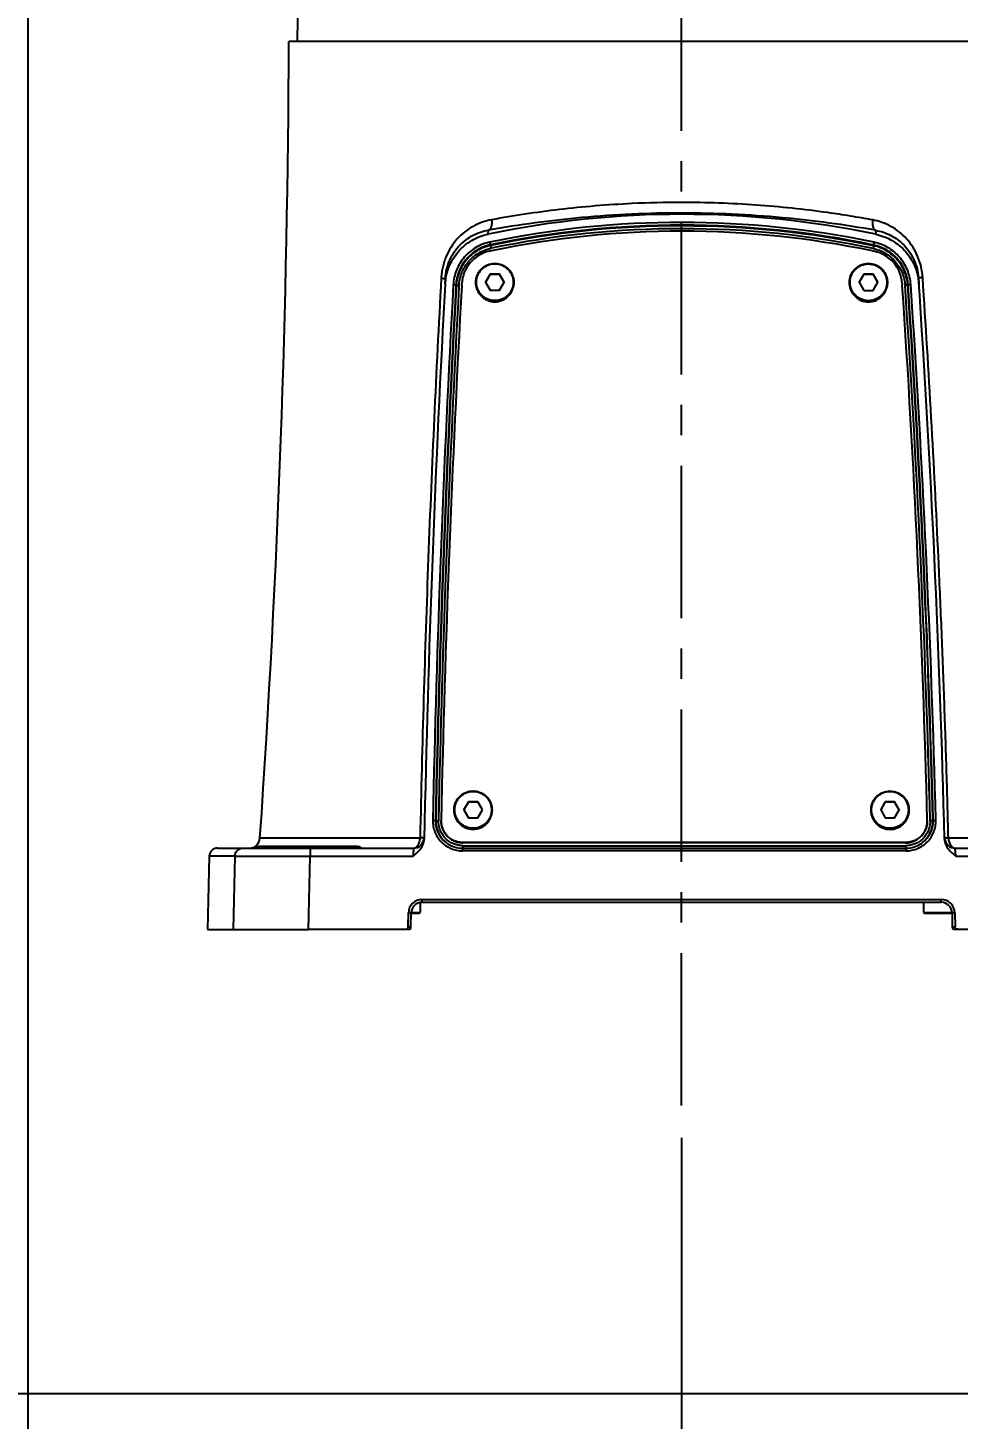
# Model space of a CAD drawing. Header units: millimetres. Extents: x 5828 to 6704, y 123 to 421.
# Drawn here: x 6596.48 to 6607.93, y 310.21 to 327.34 of the extents above; entities that cross this region are included whole.
import ezdxf

# ---------------------------------------------------------------- set-up
doc = ezdxf.new("R2010")
doc.units = ezdxf.units.MM
doc.linetypes.add('CENTER', pattern=[0.6, 0.375, -0.075, 0.075, -0.075])
for name, color, linetype in [('中心线', 7, 'Continuous'), ('外形图', 7, 'Continuous'), ('尺寸标注', 7, 'Continuous'), ('运动范围', 7, 'Continuous')]:
    doc.layers.add(name, color=color, linetype=linetype)
doc.styles.add('微软雅黑', font='msyh.ttc', dxfattribs={"height": 1.5})
doc.dimstyles.new('尺寸标注_1_15比例', dxfattribs={"dimtxt": 1.5, "dimasz": 1.25, "dimexe": 0.5, "dimexo": 0.4, "dimgap": 0.5, "dimtad": 1, "dimdec": 1, "dimlfac": 15, "dimdsep": 46, "dimtxsty": '微软雅黑', "dimcen": 0.09, "dimadec": 0, "dimazin": 0, "dimtp": 0.01, "dimtm": 0.01, "dimtfac": 1, "dimtdec": 1, "dimtofl": 0, "dimtmove": 0, "dimatfit": 3, "dimfxl": 1, "dimtolj": 1, "dimarcsym": 0})

# ---------------------------------------------------------------- blocks, each defined once
blk = doc.blocks.new('*D957')
at = {"layer": 'Defpoints', "color": 0}
for p in [(6604.527, 374.621), (6612.86, 316.241), (6654.467, 316.241)]:
    blk.add_point(p, dxfattribs=at)
at = {"layer": '尺寸标注', "color": 0, "lineweight": -2}
for p, q in [((6604.927, 374.621), (6654.967, 374.621)), ((6654.467, 373.371), (6654.467, 317.491)), ((6613.26, 316.241), (6654.967, 316.241))]:
    blk.add_line(p, q, dxfattribs=at)
at = {"layer": '尺寸标注', "color": 0}
for points in [[(6654.675, 373.371), (6654.259, 373.371), (6654.467, 374.621)], [(6654.259, 317.491), (6654.675, 317.491), (6654.467, 316.241)]]:
    blk.add_solid(points, dxfattribs=at)
at = {"layer": '尺寸标注', "color": 0, "insert": (6653.191, 345.431), "char_height": 1.5, "attachment_point": 5, "rotation": 90, "style": '微软雅黑'}
blk.add_mtext('\\A1;875.7', dxfattribs=at)
blk = doc.blocks.new('*D960')
at = {"layer": 'Defpoints', "color": 0}
for p in [(6596.477, 338.241), (6604.527, 314.074), (6604.527, 305.242)]:
    blk.add_point(p, dxfattribs=at)
at = {"layer": '尺寸标注', "color": 0, "lineweight": -2}
for p, q in [((6596.477, 337.841), (6596.477, 304.742)), ((6604.527, 313.674), (6604.527, 304.742)), ((6597.727, 305.242), (6603.277, 305.242))]:
    blk.add_line(p, q, dxfattribs=at)
at = {"layer": '尺寸标注', "color": 0}
for points in [[(6597.727, 305.45), (6597.727, 305.034), (6596.477, 305.242)], [(6603.277, 305.034), (6603.277, 305.45), (6604.527, 305.242)]]:
    blk.add_solid(points, dxfattribs=at)
at = {"layer": '尺寸标注', "color": 0, "insert": (6600.502, 306.521), "char_height": 1.5, "attachment_point": 5, "style": '微软雅黑'}
blk.add_mtext('\\A1;120.8', dxfattribs=at)
blk = doc.blocks.new('*D961')
at = {"layer": 'Defpoints', "color": 0}
for p in [(6626.715, 338.241), (6604.527, 314.074), (6604.527, 305.242)]:
    blk.add_point(p, dxfattribs=at)
at = {"layer": '尺寸标注', "color": 0, "lineweight": -2}
for p, q in [((6626.715, 337.841), (6626.715, 304.742)), ((6604.527, 313.674), (6604.527, 304.742)), ((6625.465, 305.242), (6605.777, 305.242))]:
    blk.add_line(p, q, dxfattribs=at)
at = {"layer": '尺寸标注', "color": 0}
for points in [[(6605.777, 305.45), (6605.777, 305.034), (6604.527, 305.242)], [(6625.465, 305.034), (6625.465, 305.45), (6626.715, 305.242)]]:
    blk.add_solid(points, dxfattribs=at)
at = {"layer": '尺寸标注', "color": 0, "insert": (6615.621, 306.517), "char_height": 1.5, "attachment_point": 5, "style": '微软雅黑'}
blk.add_mtext('\\A1;332.8', dxfattribs=at)
blk = doc.blocks.new('*D962')
at = {"layer": 'Defpoints', "color": 0}
for p in [(6640.907, 338.241), (6604.527, 314.074), (6640.907, 296.157)]:
    blk.add_point(p, dxfattribs=at)
at = {"layer": '尺寸标注', "color": 0, "lineweight": -2}
for p, q in [((6640.907, 337.841), (6640.907, 295.657)), ((6604.527, 313.674), (6604.527, 295.657)), ((6605.777, 296.157), (6639.657, 296.157))]:
    blk.add_line(p, q, dxfattribs=at)
at = {"layer": '尺寸标注', "color": 0}
for points in [[(6605.777, 296.365), (6605.777, 295.948), (6604.527, 296.157)], [(6639.657, 295.948), (6639.657, 296.365), (6640.907, 296.157)]]:
    blk.add_solid(points, dxfattribs=at)
at = {"layer": '尺寸标注', "color": 0, "insert": (6622.717, 297.42), "char_height": 1.5, "attachment_point": 5, "style": '微软雅黑'}
blk.add_mtext('\\A1;545.7', dxfattribs=at)
blk = doc.blocks.new('*D963')
at = {"layer": 'Defpoints', "color": 0}
for p in [(6568.147, 338.241), (6604.527, 314.074), (6604.527, 296.157)]:
    blk.add_point(p, dxfattribs=at)
at = {"layer": '尺寸标注', "color": 0, "lineweight": -2}
for p, q in [((6568.147, 337.841), (6568.147, 295.657)), ((6604.527, 313.674), (6604.527, 295.657)), ((6569.397, 296.157), (6603.277, 296.157))]:
    blk.add_line(p, q, dxfattribs=at)
at = {"layer": '尺寸标注', "color": 0}
for points in [[(6569.397, 296.365), (6569.397, 295.948), (6568.147, 296.157)], [(6603.277, 295.948), (6603.277, 296.365), (6604.527, 296.157)]]:
    blk.add_solid(points, dxfattribs=at)
at = {"layer": '尺寸标注', "color": 0, "insert": (6586.337, 297.42), "char_height": 1.5, "attachment_point": 5, "style": '微软雅黑'}
blk.add_mtext('\\A1;545.7', dxfattribs=at)
blk = doc.blocks.new('*D966')
at = {"layer": 'Defpoints', "color": 0}
for p in [(6612.86, 316.241), (6654.467, 316.241), (6589.116, 310.528)]:
    blk.add_point(p, dxfattribs=at)
at = {"layer": '尺寸标注', "color": 0, "lineweight": -2}
for p, q in [((6613.26, 316.241), (6654.967, 316.241)), ((6654.467, 311.778), (6654.467, 314.991)), ((6589.516, 310.528), (6654.967, 310.528))]:
    blk.add_line(p, q, dxfattribs=at)
at = {"layer": '尺寸标注', "color": 0}
for points in [[(6654.675, 314.991), (6654.259, 314.991), (6654.467, 316.241)], [(6654.259, 311.778), (6654.675, 311.778), (6654.467, 310.528)]]:
    blk.add_solid(points, dxfattribs=at)
at = {"layer": '尺寸标注', "color": 0, "insert": (6653.191, 313.385), "char_height": 1.5, "attachment_point": 5, "rotation": 90, "style": '微软雅黑'}
blk.add_mtext('\\A1;85.7', dxfattribs=at)

msp = doc.modelspace()

# ---------------------------------------------------------------- linework, layer by layer
at = {"layer": '中心线', "linetype": 'CENTER', "ltscale": 5}
msp.add_line((6604.5266, 314.0742), (6604.5266, 362.7169), dxfattribs=at)
at = {"layer": '外形图'}
for p, q in [((6599.8027, 327.808), (6599.7916, 327.1746)), ((6609.895, 327.1746), (6599.6917, 327.1746)), ((6602.1453, 324.8012), (6602.1487, 324.8504)), ((6606.9146, 324.8486), (6606.9188, 324.7989)), ((6602.1732, 324.6605), (6602.1725, 324.6692)), ((6606.8907, 324.6583), (6606.8914, 324.667)), ((6602.1584, 324.5908), (6602.1731, 324.5941)), ((6606.8771, 324.5942), (6606.8988, 324.5897)), ((6602.1693, 324.308), (6602.112, 324.2087)), ((6602.113, 324.207), (6602.1693, 324.3045)), ((6602.284, 324.308), (6602.1693, 324.308)), ((6602.1693, 324.3045), (6602.1693, 324.308)), ((6602.284, 324.3045), (6602.1693, 324.3045)), ((6602.3413, 324.2087), (6602.284, 324.308)), ((6602.284, 324.3045), (6602.284, 324.308)), ((6602.284, 324.3045), (6602.3403, 324.207)), ((6606.7693, 324.3073), (6606.712, 324.208)), ((6606.713, 324.2062), (6606.7693, 324.3038)), ((6606.884, 324.3073), (6606.7693, 324.3073)), ((6606.7693, 324.3038), (6606.7693, 324.3073)), ((6606.884, 324.3038), (6606.7693, 324.3038)), ((6606.9413, 324.208), (6606.884, 324.3073)), ((6606.884, 324.3038), (6606.884, 324.3073)), ((6606.884, 324.3038), (6606.9403, 324.2062)), ((6601.6186, 324.2546), (6601.6186, 324.2546)), ((6601.7519, 324.1696), (6601.7484, 324.175)), ((6601.819, 324.1677), (6601.8204, 324.1924)), ((6601.9933, 324.2018), (6601.9933, 324.2086)), ((6602.112, 324.2087), (6602.1693, 324.1095)), ((6602.1693, 324.1095), (6602.284, 324.1095)), ((6602.284, 324.1095), (6602.3413, 324.2087)), ((6602.46, 324.2018), (6602.46, 324.2086)), ((6606.5933, 324.201), (6606.5933, 324.2078)), ((6606.712, 324.208), (6606.7693, 324.1087)), ((6606.7693, 324.1087), (6606.884, 324.1087)), ((6606.884, 324.1087), (6606.9413, 324.208)), ((6607.06, 324.201), (6607.06, 324.2078)), ((6607.2425, 324.1948), (6607.2441, 324.1713)), ((6607.3112, 324.174), (6607.3147, 324.1795)), ((6601.9016, 317.8125), (6601.8442, 317.7132)), ((6601.8452, 317.7115), (6601.9016, 317.809)), ((6602.0162, 317.8125), (6601.9016, 317.8125)), ((6601.9016, 317.809), (6601.9016, 317.8125)), ((6602.0162, 317.809), (6601.9016, 317.809)), ((6602.0736, 317.7132), (6602.0162, 317.8125)), ((6602.0162, 317.809), (6602.0162, 317.8125)), ((6602.0162, 317.809), (6602.0726, 317.7115)), ((6607.0349, 317.8117), (6606.9776, 317.7124)), ((6606.9786, 317.7107), (6607.0349, 317.8082)), ((6607.1496, 317.8117), (6607.0349, 317.8117)), ((6607.0349, 317.8082), (6607.0349, 317.8117)), ((6607.1496, 317.8082), (6607.0349, 317.8082)), ((6607.2069, 317.7124), (6607.1496, 317.8117)), ((6607.1496, 317.8082), (6607.1496, 317.8117)), ((6607.1496, 317.8082), (6607.2059, 317.7107)), ((6601.7256, 317.7063), (6601.7256, 317.7131)), ((6601.8442, 317.7132), (6601.9016, 317.614)), ((6601.9016, 317.614), (6602.0162, 317.614)), ((6602.0162, 317.614), (6602.0736, 317.7132)), ((6602.1922, 317.7063), (6602.1922, 317.7131)), ((6606.8589, 317.7054), (6606.8589, 317.7122)), ((6606.9776, 317.7124), (6607.0349, 317.6131)), ((6607.0349, 317.6131), (6607.1496, 317.6131)), ((6607.1496, 317.6131), (6607.2069, 317.7124)), ((6607.3256, 317.7054), (6607.3256, 317.7122)), ((6601.496, 317.5813), (6601.4996, 317.5795)), ((6601.5657, 317.578), (6601.5657, 317.5837)), ((6607.5515, 317.584), (6607.5516, 317.5772)), ((6607.6234, 317.5829), (6607.6198, 317.5811)), ((6600.5721, 317.2513), (6599.2812, 317.2513)), ((6600.537, 317.2613), (6599.3163, 317.2613)), ((6600.1808, 317.3654), (6599.3352, 317.3655)), ((6601.3067, 317.3654), (6600.1808, 317.3654)), ((6607.285, 317.3107), (6601.8322, 317.3116)), ((6601.8323, 317.3081), (6601.8322, 317.3116)), ((6607.2849, 317.3072), (6601.8323, 317.3081)), ((6601.8328, 317.2717), (6607.2866, 317.2717)), ((6601.8328, 317.2717), (6601.8328, 317.241)), ((6607.285, 317.3107), (6607.2849, 317.3072)), ((6607.2866, 317.241), (6607.2866, 317.2717)), ((6608.1903, 317.3654), (6607.8119, 317.3654)), ((6598.7112, 317.1439), (6598.6876, 316.2413)), ((6599.0273, 317.1439), (6598.7112, 317.1439)), ((6598.8112, 317.2413), (6601.2244, 317.2413)), ((6599.0273, 317.1439), (6599.0067, 316.2413)), ((6599.9312, 316.2413), (6599.9518, 317.1439)), ((6599.9518, 317.2413), (6599.9518, 317.1439)), ((6599.9518, 317.1439), (6601.2199, 317.1439)), ((6601.2244, 317.2413), (6601.2199, 317.1439)), ((6601.2223, 317.1968), (6601.2199, 317.1439)), ((6601.2237, 317.226), (6601.2223, 317.1968)), ((6601.8292, 317.241), (6607.2902, 317.241)), ((6601.8292, 317.241), (6601.8292, 317.2086)), ((6607.2902, 317.2086), (6601.8293, 317.2086)), ((6607.2902, 317.2086), (6607.2902, 317.241)), ((6607.8961, 317.2413), (6609.597, 317.2413)), ((6607.8961, 317.2403), (6607.8961, 317.2413)), ((6607.9015, 317.1439), (6607.8961, 317.2413)), ((6607.8966, 317.2326), (6607.8961, 317.2403)), ((6607.8993, 317.1846), (6607.8966, 317.2326)), ((6607.9015, 317.1439), (6607.8993, 317.1846)), ((6607.9015, 317.1439), (6608.97, 317.1439)), ((6601.3071, 316.5724), (6601.3071, 316.448)), ((6601.3299, 316.6088), (6607.7234, 316.6088)), ((6601.3299, 316.5746), (6607.7234, 316.5746)), ((6607.5051, 316.5746), (6607.5051, 316.448)), ((6601.1603, 316.2749), (6601.1633, 316.445)), ((6601.1936, 316.2735), (6601.1966, 316.4436)), ((6601.1966, 316.4413), (6601.3005, 316.4413)), ((6601.197, 316.448), (6601.3071, 316.448)), ((6607.5051, 316.448), (6607.8563, 316.448)), ((6607.5118, 316.4413), (6607.8567, 316.4413)), ((6607.8567, 316.4436), (6607.8596, 316.2735)), ((6607.89, 316.445), (6607.893, 316.2749)), ((6598.6876, 316.2413), (6599.9312, 316.2413)), ((6601.1847, 316.2413), (6601.1269, 316.2413)), ((6607.9263, 316.2413), (6607.8686, 316.2413))]:
    msp.add_line(p, q, dxfattribs=at)
for centre, radius, start, end in [((6447.4559, 327.7957), 152.237, 356.071432, 359.766264), ((6604.5266, 313.3378), 11.6076, 78.21065, 101.7356), ((6604.5266, 313.3374), 11.5738, 78.21024, 101.73601), ((6604.5266, 313.3321), 11.5703, 78.21024, 101.736), ((6604.5266, 313.3309), 11.5374, 78.21065, 101.7356), ((6604.5249, 313.3303), 11.5069, 78.20434, 101.72262), ((6602.2529, 324.168), 0.4332, 102.60291, 176.77113), ((6602.2803, 324.1477), 0.4591, 101.72731, 103.50288), ((6606.8103, 324.1656), 0.4332, 3.86241, 78.2122), ((6796.7817, 313.4096), 195.4641, 176.819412, 178.844304), ((6796.7816, 313.4096), 195.3635, 176.840337, 178.775964), ((6796.782, 313.4087), 195.3305, 176.840337, 178.775969), ((6796.782, 313.4034), 195.327, 176.840337, 178.774915), ((6796.7812, 313.4026), 195.2929, 176.840334, 178.774914), ((6796.6467, 313.3778), 195.1263, 176.830082, 178.764892), ((6447.9199, 313.4352), 159.6855, 1.488783, 3.85505), ((6447.812, 313.4026), 159.8291, 1.49749, 3.863146), ((6447.8118, 313.4034), 159.8626, 1.497481, 3.863147), ((6447.8079, 313.4085), 159.87, 1.496216, 3.863118), ((6447.8132, 313.4096), 159.898, 1.49619, 3.863155), ((6447.8118, 313.4096), 160, 1.411688, 3.88896), ((6601.829, 317.5742), 0.3331, 178.77402, 232.46167), ((6601.8327, 317.5724), 0.3331, 178.77674, 231.79219), ((6607.2868, 317.5724), 0.3331, 308.04615, 1.49613), ((6607.2904, 317.5742), 0.3331, 307.37477, 1.49818), ((6599.2023, 317.3746), 0.1333, 270, 356.07143), ((6599.246, 317.308), 0.0667, 270, 301.78833), ((6599.3163, 317.1946), 0.0667, 90, 121.78833), ((6600.537, 317.1946), 0.0667, 58.21167, 90), ((6600.6072, 317.308), 0.0667, 238.21167, 270), ((6601.2244, 317.3746), 0.1333, 270, 358.83844), ((6601.8296, 317.575), 0.3341, 232.4737, 243.90672), ((6601.8332, 317.5732), 0.3341, 231.80497, 243.21958), ((6601.8292, 317.5745), 0.3334, 243.9221, 270.00034), ((6601.8328, 317.5727), 0.3334, 243.23314, 243.71659), ((6607.2903, 317.5745), 0.3334, 269.99966, 295.97056), ((6607.2866, 317.5727), 0.3334, 296.17818, 296.66217), ((6607.2863, 317.5732), 0.3341, 296.67547, 308.03355), ((6607.2899, 317.575), 0.3341, 295.98578, 307.36292), ((6607.8961, 317.3746), 0.1333, 182.04808, 270), ((6598.8112, 317.1413), 0.1, 90, 178.5), ((6601.3299, 316.4422), 0.1667, 89.99849, 179.01943), ((6601.3299, 316.4413), 0.1333, 90, 179), ((6607.7234, 316.4422), 0.1667, 0.98219, 89.99897), ((6607.7234, 316.4413), 0.1333, 1, 90), ((6601.3005, 316.448), 0.00667, 270, 0), ((6607.5118, 316.448), 0.00667, 180, 270), ((6601.127, 316.2746), 0.0667, 329.99999, 359), ((6607.9263, 316.2746), 0.0667, 181, 210)]:
    msp.add_arc(centre, radius, start, end, dxfattribs=at)
msp.add_ellipse((6604.5266, 313.3381), major_axis=(0, 11.7078), ratio=0.9999991, start_param=-0.2057702, end_param=0.204832, dxfattribs=at)
for points, knots in [([(6604.5266, 325.1918), (6604.3228, 325.1918), (6603.968, 325.1833), (6603.4663, 325.1505), (6603.0259, 325.1064), (6602.6001, 325.0493), (6602.3221, 325.0032), (6602.1862, 324.9783)], [0, 0, 0, 0, 0.2598565, 0.4523163, 0.6408476, 0.8238938, 1, 1, 1, 1]), ([(6606.877, 324.9765), (6606.7867, 324.9931), (6606.6032, 325.0247), (6606.1271, 325.0967), (6605.4345, 325.1702), (6604.8328, 325.1919), (6604.5266, 325.1918)], [0, 0, 0, 0, 0.1165001, 0.2363225, 0.6113655, 1, 1, 1, 1]), ([(6602.1862, 324.9783), (6602.1464, 324.9711), (6602.0677, 324.9501), (6601.9561, 324.8997), (6601.8533, 324.831), (6601.7617, 324.7449), (6601.6838, 324.6422), (6601.6334, 324.5448), (6601.6066, 324.4717), (6601.5938, 324.4284), (6601.5855, 324.3952), (6601.5786, 324.3616), (6601.5709, 324.3163), (6601.5677, 324.2819), (6601.5667, 324.2589)], [0, 0, 0, 0, 0.1186573, 0.2373821, 0.357194, 0.4791598, 0.6042395, 0.7330103, 0.7988124, 0.832016, 0.8653909, 0.8989075, 0.9325302, 1, 1, 1, 1]), ([(6606.9146, 324.8486), (6606.5345, 324.9161), (6605.7427, 325.0236), (6604.5324, 325.08), (6603.3216, 325.0246), (6602.5292, 324.9176), (6602.1487, 324.8504)], [0, 0, 0, 0, 0.2418424, 0.4998519, 0.7579387, 1, 1, 1, 1]), ([(6602.186, 324.9783), (6602.1879, 324.9633), (6602.1893, 324.9348), (6602.1845, 324.9007), (6602.1764, 324.8781), (6602.1688, 324.8651), (6602.1597, 324.8555), (6602.1524, 324.8515), (6602.1487, 324.8504)], [0, 0, 0, 0, 0.3201912, 0.6021867, 0.7225247, 0.8275886, 0.9187028, 1, 1, 1, 1]), ([(6606.8772, 324.9765), (6606.8753, 324.9615), (6606.8739, 324.933), (6606.8787, 324.8989), (6606.8869, 324.8763), (6606.8945, 324.8633), (6606.9036, 324.8537), (6606.911, 324.8497), (6606.9146, 324.8486)], [0, 0, 0, 0, 0.31989, 0.6017029, 0.7220406, 0.8271847, 0.9184657, 1, 1, 1, 1]), ([(6607.495, 324.2672), (6607.4892, 324.3568), (6607.4577, 324.4897), (6607.3754, 324.6453), (6607.2977, 324.7465), (6607.2067, 324.8313), (6607.1047, 324.8988), (6606.9942, 324.9485), (6606.9164, 324.9693), (6606.877, 324.9765)], [0, 0, 0, 0, 0.2661733, 0.3950396, 0.5202227, 0.6423174, 0.7622827, 0.8811736, 1, 1, 1, 1]), ([(6601.6147, 324.1833), (6601.6167, 324.2197), (6601.6267, 324.2923), (6601.6591, 324.3971), (6601.7082, 324.4954), (6601.7727, 324.5843), (6601.8508, 324.6616), (6601.9404, 324.7251), (6602.0393, 324.773), (6602.1096, 324.7937), (6602.1453, 324.8012)], [0, 0, 0, 0, 0.1249834, 0.2499685, 0.3749585, 0.4999545, 0.624957, 0.7499659, 0.8749802, 1, 1, 1, 1]), ([(6601.6186, 324.2546), (6601.6208, 324.2942), (6601.6322, 324.3724), (6601.6695, 324.4826), (6601.7239, 324.581), (6601.7919, 324.6651), (6601.8704, 324.7344), (6601.9572, 324.7888), (6602.0504, 324.8283), (6602.1157, 324.8447), (6602.1487, 324.8504)], [0, 0, 0, 0, 0.1384831, 0.2734974, 0.4032988, 0.5279441, 0.6485398, 0.7665149, 0.8832557, 1, 1, 1, 1]), ([(6606.9146, 324.8486), (6606.9473, 324.843), (6607.012, 324.8268), (6607.1043, 324.7877), (6607.1903, 324.7342), (6607.2683, 324.666), (6607.336, 324.5832), (6607.3906, 324.4864), (6607.4286, 324.3777), (6607.4407, 324.3005), (6607.4434, 324.2612)], [0, 0, 0, 0, 0.1167846, 0.2335642, 0.3515605, 0.4721417, 0.5967254, 0.7264318, 0.8613974, 1, 1, 1, 1]), ([(6606.9188, 324.7989), (6606.9541, 324.7916), (6607.0237, 324.771), (6607.1216, 324.7237), (6607.2106, 324.6612), (6607.2882, 324.5851), (6607.3526, 324.4974), (6607.402, 324.4006), (6607.4351, 324.2971), (6607.4458, 324.2253), (6607.4483, 324.1893)], [0, 0, 0, 0, 0.1250197, 0.2500338, 0.3750428, 0.5000453, 0.6250413, 0.7500316, 0.8750166, 1, 1, 1, 1]), ([(6602.1657, 324.7027), (6602.1354, 324.6964), (6602.0757, 324.6788), (6601.9917, 324.638), (6601.9156, 324.5841), (6601.8493, 324.5185), (6601.7945, 324.4429), (6601.7528, 324.3594), (6601.7253, 324.2703), (6601.7168, 324.2086), (6601.7151, 324.1777)], [0, 0, 0, 0, 0.1250187, 0.2500327, 0.3750422, 0.500045, 0.6250413, 0.7500322, 0.8750172, 1, 1, 1, 1]), ([(6602.1725, 324.6692), (6602.144, 324.6633), (6602.0877, 324.6467), (6602.0087, 324.6084), (6601.9371, 324.5576), (6601.8746, 324.4958), (6601.8231, 324.4246), (6601.7839, 324.3461), (6601.758, 324.2622), (6601.75, 324.2041), (6601.7484, 324.175)], [0, 0, 0, 0, 0.1250197, 0.2500334, 0.3750424, 0.5000448, 0.6250408, 0.7500312, 0.8750161, 1, 1, 1, 1]), ([(6602.1732, 324.6605), (6602.1449, 324.6547), (6602.089, 324.6382), (6602.0105, 324.6001), (6601.9393, 324.5496), (6601.8773, 324.4882), (6601.8261, 324.4175), (6601.7872, 324.3395), (6601.7614, 324.2562), (6601.7535, 324.1985), (6601.7519, 324.1696)], [0, 0, 0, 0, 0.1250197, 0.2500333, 0.3750422, 0.5000447, 0.6250409, 0.7500312, 0.875016, 1, 1, 1, 1]), ([(6601.7852, 324.1669), (6601.7867, 324.194), (6601.7941, 324.248), (6601.8262, 324.3519), (6601.8975, 324.47), (6602.0032, 324.5586), (6602.1011, 324.6061), (6602.1534, 324.6215), (6602.18, 324.6271)], [0, 0, 0, 0, 0.125193, 0.2503876, 0.4999585, 0.749548, 0.8747712, 1, 1, 1, 1]), ([(6602.1725, 324.6692), (6602.1725, 324.6695), (6602.1723, 324.6705), (6602.1719, 324.6726), (6602.1712, 324.6757), (6602.17, 324.6818), (6602.1682, 324.6909), (6602.1666, 324.6986), (6602.1657, 324.7027)], [0, 0, 0, 0, 0.0264521, 0.0885415, 0.1839427, 0.3090713, 0.628761, 1, 1, 1, 1]), ([(6602.1732, 324.6606), (6602.1732, 324.6603), (6602.1735, 324.6594), (6602.1738, 324.6574), (6602.1744, 324.6542), (6602.1753, 324.6501), (6602.1763, 324.6451), (6602.1779, 324.6373), (6602.1791, 324.6312), (6602.18, 324.6271)], [0, 0, 0, 0, 0.0236376, 0.0838125, 0.1782294, 0.3032655, 0.4541182, 0.6249905, 1, 1, 1, 1]), ([(6606.8907, 324.6583), (6606.8907, 324.658), (6606.8905, 324.657), (6606.8901, 324.655), (6606.8894, 324.6518), (6606.8882, 324.6458), (6606.8863, 324.6367), (6606.8848, 324.629), (6606.8839, 324.6249)], [0, 0, 0, 0, 0.0264466, 0.0885297, 0.1839246, 0.3090481, 0.6287375, 1, 1, 1, 1]), ([(6606.8839, 324.6249), (6606.9102, 324.6194), (6606.962, 324.604), (6607.0589, 324.5572), (6607.1639, 324.4699), (6607.2354, 324.3536), (6607.2681, 324.2511), (6607.2761, 324.1977), (6607.2779, 324.1709)], [0, 0, 0, 0, 0.1252243, 0.2504432, 0.5000411, 0.7496208, 0.8748111, 1, 1, 1, 1]), ([(6607.3112, 324.174), (6607.3092, 324.2026), (6607.3007, 324.2595), (6607.2744, 324.3418), (6607.2352, 324.4187), (6607.1841, 324.4884), (6607.1224, 324.5488), (6607.0518, 324.5985), (6606.974, 324.6361), (6606.9188, 324.6525), (6606.8907, 324.6583)], [0, 0, 0, 0, 0.1249843, 0.2499687, 0.3749594, 0.4999555, 0.6249579, 0.7499669, 0.8749798, 1, 1, 1, 1]), ([(6606.8914, 324.667), (6606.8914, 324.6673), (6606.8917, 324.6682), (6606.892, 324.6702), (6606.8926, 324.6733), (6606.8935, 324.6775), (6606.8945, 324.6825), (6606.8961, 324.6902), (6606.8974, 324.6963), (6606.8982, 324.7005)], [0, 0, 0, 0, 0.0236373, 0.0838144, 0.1782353, 0.3032762, 0.4541326, 0.6250057, 1, 1, 1, 1]), ([(6607.3147, 324.1795), (6607.3127, 324.2082), (6607.3042, 324.2656), (6607.269, 324.3757), (6607.1922, 324.5006), (6607.0794, 324.5944), (6606.9753, 324.6447), (6606.9197, 324.6611), (6606.8914, 324.667)], [0, 0, 0, 0, 0.1251898, 0.2503798, 0.4999581, 0.7495555, 0.8747743, 1, 1, 1, 1]), ([(6607.3479, 324.1826), (6607.3459, 324.2131), (6607.3368, 324.2741), (6607.3086, 324.362), (6607.2667, 324.4443), (6607.212, 324.5188), (6607.1461, 324.5834), (6607.0705, 324.6366), (6606.9874, 324.6768), (6606.9282, 324.6942), (6606.8982, 324.7005)], [0, 0, 0, 0, 0.1249827, 0.2499678, 0.3749588, 0.4999552, 0.624958, 0.7499674, 0.8749814, 1, 1, 1, 1]), ([(6601.9933, 324.2086), (6601.9933, 324.2238), (6601.9963, 324.2544), (6602.0097, 324.2984), (6602.0314, 324.339), (6602.0606, 324.3746), (6602.0962, 324.4038), (6602.1501, 324.4326), (6602.2266, 324.4479), (6602.3032, 324.4326), (6602.3571, 324.4038), (6602.3927, 324.3746), (6602.4219, 324.339), (6602.4436, 324.2984), (6602.457, 324.2544), (6602.46, 324.2238), (6602.46, 324.2086)], [0, 0, 0, 0, 0.0625656, 0.1251312, 0.1877005, 0.2502737, 0.3128511, 0.3754323, 0.5, 0.6245677, 0.6871489, 0.7497263, 0.8122995, 0.8748688, 0.9374344, 1, 1, 1, 1]), ([(6602, 324.2087), (6602, 324.2236), (6602.0029, 324.2532), (6602.0159, 324.296), (6602.037, 324.3354), (6602.0653, 324.37), (6602.0999, 324.3984), (6602.1523, 324.4264), (6602.2266, 324.4413), (6602.301, 324.4264), (6602.3534, 324.3984), (6602.388, 324.37), (6602.4163, 324.3354), (6602.4374, 324.296), (6602.4504, 324.2532), (6602.4533, 324.2236), (6602.4533, 324.2087)], [0, 0, 0, 0, 0.0625639, 0.1251295, 0.1876993, 0.2502727, 0.3128503, 0.3754318, 0.5, 0.6245683, 0.6871498, 0.7497273, 0.8123008, 0.8748705, 0.9374361, 1, 1, 1, 1]), ([(6606.5933, 324.2078), (6606.5933, 324.2231), (6606.5963, 324.2536), (6606.6097, 324.2976), (6606.6314, 324.3382), (6606.6606, 324.3738), (6606.6962, 324.403), (6606.7501, 324.4319), (6606.8266, 324.4472), (6606.9032, 324.4319), (6606.9571, 324.403), (6606.9927, 324.3738), (6607.0219, 324.3382), (6607.0436, 324.2976), (6607.057, 324.2536), (6607.06, 324.2231), (6607.06, 324.2078)], [0, 0, 0, 0, 0.0625656, 0.1251312, 0.1877005, 0.2502737, 0.3128511, 0.3754323, 0.5, 0.6245677, 0.6871489, 0.7497263, 0.8122995, 0.8748688, 0.9374344, 1, 1, 1, 1]), ([(6606.6, 324.208), (6606.6, 324.2228), (6606.6029, 324.2525), (6606.6159, 324.2953), (6606.637, 324.3347), (6606.6653, 324.3692), (6606.6999, 324.3976), (6606.7523, 324.4256), (6606.8266, 324.4405), (6606.901, 324.4256), (6606.9534, 324.3976), (6606.988, 324.3692), (6607.0163, 324.3347), (6607.0374, 324.2953), (6607.0504, 324.2525), (6607.0533, 324.2228), (6607.0533, 324.208)], [0, 0, 0, 0, 0.0625639, 0.1251295, 0.1876993, 0.2502727, 0.3128502, 0.3754318, 0.5, 0.6245682, 0.6871498, 0.7497273, 0.8123007, 0.8748705, 0.9374361, 1, 1, 1, 1]), ([(6601.5667, 324.2589), (6601.5352, 323.6845), (6601.4772, 322.5354), (6601.4051, 320.8116), (6601.3476, 319.0883), (6601.3185, 317.9396), (6601.3067, 317.3654)], [0, 0, 0, 0, 0.2501724, 0.5003042, 0.7502838, 1, 1, 1, 1]), ([(6601.5666, 324.2589), (6601.5704, 324.2586), (6601.5777, 324.2581), (6601.588, 324.2574), (6601.5969, 324.2568), (6601.6044, 324.2562), (6601.6097, 324.2557), (6601.6131, 324.2554), (6601.615, 324.2552), (6601.6165, 324.255), (6601.6177, 324.2549), (6601.6182, 324.2547), (6601.6186, 324.2546), (6601.6186, 324.2546)], [0, 0, 0, 0, 0.2213368, 0.4194332, 0.591657, 0.735779, 0.8499048, 0.8952415, 0.9325554, 0.9617303, 0.9826841, 0.9953782, 1, 1, 1, 1]), ([(6601.7484, 324.175), (6601.7484, 324.1751), (6601.7481, 324.1751), (6601.7477, 324.1753), (6601.7468, 324.1754), (6601.7458, 324.1755), (6601.7444, 324.1757), (6601.742, 324.1759), (6601.7383, 324.1762), (6601.7334, 324.1766), (6601.7277, 324.177), (6601.7215, 324.1774), (6601.7173, 324.1776), (6601.7151, 324.1777)], [0, 0, 0, 0, 0.0055687, 0.0202856, 0.0443345, 0.0775216, 0.1195594, 0.1700385, 0.2943425, 0.4456801, 0.6182466, 0.8054158, 1, 1, 1, 1]), ([(6601.7519, 324.1696), (6601.7519, 324.1695), (6601.7522, 324.1695), (6601.7527, 324.1693), (6601.7536, 324.1692), (6601.7552, 324.169), (6601.758, 324.1687), (6601.7621, 324.1684), (6601.7671, 324.168), (6601.7727, 324.1676), (6601.7788, 324.1672), (6601.783, 324.167), (6601.7852, 324.1669)], [0, 0, 0, 0, 0.0069978, 0.0230474, 0.0482104, 0.0822768, 0.1758377, 0.3002698, 0.4509168, 0.622128, 0.8074761, 1, 1, 1, 1]), ([(6602.46, 324.2086), (6602.46, 324.1933), (6602.457, 324.1628), (6602.4436, 324.1187), (6602.4219, 324.0781), (6602.3927, 324.0426), (6602.3571, 324.0134), (6602.3032, 323.9845), (6602.2266, 323.9692), (6602.1501, 323.9845), (6602.0962, 324.0134), (6602.0606, 324.0426), (6602.0314, 324.0781), (6602.0097, 324.1187), (6601.9963, 324.1628), (6601.9933, 324.1933), (6601.9933, 324.2086)], [0, 0, 0, 0, 0.0625656, 0.1251312, 0.1877005, 0.2502737, 0.3128511, 0.3754323, 0.5, 0.6245677, 0.6871489, 0.7497263, 0.8122995, 0.8748688, 0.9374344, 1, 1, 1, 1]), ([(6601.9933, 324.2018), (6601.9933, 324.1865), (6601.9963, 324.156), (6602.0097, 324.1119), (6602.0314, 324.0713), (6602.0606, 324.0358), (6602.0962, 324.0066), (6602.1501, 323.9777), (6602.2266, 323.9624), (6602.3032, 323.9777), (6602.3571, 324.0066), (6602.3927, 324.0358), (6602.4219, 324.0713), (6602.4436, 324.1119), (6602.457, 324.156), (6602.46, 324.1865), (6602.46, 324.2018)], [0, 0, 0, 0, 0.0625656, 0.1251312, 0.1877006, 0.2502737, 0.312851, 0.3754324, 0.5, 0.6245676, 0.6871489, 0.7497263, 0.8122994, 0.8748688, 0.9374344, 1, 1, 1, 1]), ([(6602.4533, 324.2087), (6602.4533, 324.1939), (6602.4504, 324.1642), (6602.4374, 324.1215), (6602.4163, 324.082), (6602.388, 324.0475), (6602.3534, 324.0191), (6602.301, 323.9911), (6602.2266, 323.9762), (6602.1523, 323.9911), (6602.0999, 324.0191), (6602.0653, 324.0475), (6602.037, 324.082), (6602.0159, 324.1215), (6602.0029, 324.1642), (6602, 324.1939), (6602, 324.2087)], [0, 0, 0, 0, 0.0625639, 0.1251295, 0.1876993, 0.2502727, 0.3128502, 0.3754318, 0.5, 0.6245682, 0.6871498, 0.7497273, 0.8123007, 0.8748705, 0.9374361, 1, 1, 1, 1]), ([(6607.06, 324.2078), (6607.06, 324.1926), (6607.057, 324.162), (6607.0436, 324.118), (6607.0219, 324.0774), (6606.9927, 324.0418), (6606.9571, 324.0126), (6606.9032, 323.9838), (6606.8266, 323.9684), (6606.7501, 323.9838), (6606.6962, 324.0126), (6606.6606, 324.0418), (6606.6314, 324.0774), (6606.6097, 324.118), (6606.5963, 324.162), (6606.5933, 324.1926), (6606.5933, 324.2078)], [0, 0, 0, 0, 0.0625656, 0.1251312, 0.1877005, 0.2502737, 0.3128511, 0.3754323, 0.5, 0.6245677, 0.6871489, 0.7497263, 0.8122995, 0.8748688, 0.9374344, 1, 1, 1, 1]), ([(6606.5933, 324.201), (6606.5933, 324.1858), (6606.5963, 324.1552), (6606.6097, 324.1112), (6606.6314, 324.0706), (6606.6606, 324.035), (6606.6962, 324.0058), (6606.7501, 323.977), (6606.8266, 323.9616), (6606.9032, 323.977), (6606.9571, 324.0058), (6606.9927, 324.035), (6607.0219, 324.0706), (6607.0436, 324.1112), (6607.057, 324.1552), (6607.06, 324.1858), (6607.06, 324.201)], [0, 0, 0, 0, 0.0625656, 0.1251312, 0.1877006, 0.2502737, 0.312851, 0.3754324, 0.5, 0.6245676, 0.6871489, 0.7497263, 0.8122994, 0.8748688, 0.9374344, 1, 1, 1, 1]), ([(6607.0533, 324.208), (6607.0533, 324.1932), (6607.0504, 324.1635), (6607.0374, 324.1207), (6607.0163, 324.0813), (6606.988, 324.0467), (6606.9534, 324.0184), (6606.901, 323.9903), (6606.8266, 323.9754), (6606.7523, 323.9903), (6606.6999, 324.0184), (6606.6653, 324.0467), (6606.637, 324.0813), (6606.6159, 324.1207), (6606.6029, 324.1635), (6606.6, 324.1932), (6606.6, 324.208)], [0, 0, 0, 0, 0.0625639, 0.1251295, 0.1876993, 0.2502727, 0.3128502, 0.3754318, 0.5, 0.6245682, 0.6871498, 0.7497273, 0.8123007, 0.8748705, 0.9374361, 1, 1, 1, 1]), ([(6607.3112, 324.174), (6607.3112, 324.1739), (6607.3109, 324.1738), (6607.3105, 324.1737), (6607.3096, 324.1736), (6607.3086, 324.1735), (6607.3072, 324.1733), (6607.3048, 324.173), (6607.3011, 324.1727), (6607.2962, 324.1722), (6607.2905, 324.1718), (6607.2843, 324.1713), (6607.2801, 324.171), (6607.2779, 324.1709)], [0, 0, 0, 0, 0.0055939, 0.0203364, 0.0444078, 0.0776139, 0.1196667, 0.1701568, 0.2944701, 0.4457999, 0.6183419, 0.8054706, 1, 1, 1, 1]), ([(6607.3147, 324.1795), (6607.3147, 324.1795), (6607.315, 324.1796), (6607.3155, 324.1797), (6607.3163, 324.1798), (6607.318, 324.1801), (6607.3208, 324.1804), (6607.3249, 324.1808), (6607.3299, 324.1812), (6607.3355, 324.1817), (6607.3416, 324.1821), (6607.3458, 324.1824), (6607.3479, 324.1826)], [0, 0, 0, 0, 0.0070239, 0.0230986, 0.0482835, 0.0823682, 0.1759543, 0.3003953, 0.4510344, 0.6222214, 0.8075298, 1, 1, 1, 1]), ([(6607.4953, 324.2672), (6607.4914, 324.2669), (6607.4842, 324.2663), (6607.4739, 324.2653), (6607.465, 324.2644), (6607.4575, 324.2636), (6607.4523, 324.263), (6607.4489, 324.2625), (6607.447, 324.2622), (6607.4455, 324.262), (6607.4444, 324.2617), (6607.4438, 324.2615), (6607.4434, 324.2613), (6607.4434, 324.2613)], [0, 0, 0, 0, 0.2209749, 0.4187544, 0.5907187, 0.7346518, 0.8486751, 0.8940014, 0.9313388, 0.9605822, 0.9816716, 0.9946334, 1, 1, 1, 1]), ([(6607.8119, 317.3654), (6607.8049, 317.6529), (6607.789, 318.2278), (6607.7605, 319.0904), (6607.7275, 319.9533), (6607.6775, 321.1041), (6607.604, 322.5424), (6607.5334, 323.6924), (6607.495, 324.2672)], [0, 0, 0, 0, 0.1248289, 0.249742, 0.37472, 0.4997463, 0.7498744, 1, 1, 1, 1]), ([(6601.7256, 317.7131), (6601.7256, 317.7283), (6601.7286, 317.7589), (6601.7419, 317.8029), (6601.7636, 317.8435), (6601.7928, 317.8791), (6601.8284, 317.9083), (6601.8824, 317.9371), (6601.9589, 317.9524), (6602.0354, 317.9371), (6602.0894, 317.9083), (6602.125, 317.8791), (6602.1542, 317.8435), (6602.1759, 317.8029), (6602.1892, 317.7589), (6602.1922, 317.7283), (6602.1922, 317.7131)], [0, 0, 0, 0, 0.0625656, 0.1251312, 0.1877005, 0.2502737, 0.3128511, 0.3754323, 0.5, 0.6245677, 0.6871489, 0.7497263, 0.8122995, 0.8748688, 0.9374344, 1, 1, 1, 1]), ([(6601.7322, 317.7132), (6601.7322, 317.728), (6601.7352, 317.7577), (6601.7481, 317.8005), (6601.7692, 317.8399), (6601.7976, 317.8745), (6601.8322, 317.9029), (6601.8846, 317.9309), (6601.9589, 317.9458), (6602.0332, 317.9309), (6602.0856, 317.9029), (6602.1202, 317.8745), (6602.1486, 317.8399), (6602.1697, 317.8005), (6602.1826, 317.7577), (6602.1856, 317.728), (6602.1856, 317.7132)], [0, 0, 0, 0, 0.0625639, 0.1251295, 0.1876993, 0.2502727, 0.3128503, 0.3754318, 0.5, 0.6245683, 0.6871498, 0.7497273, 0.8123008, 0.8748705, 0.9374361, 1, 1, 1, 1]), ([(6606.8589, 317.7122), (6606.8589, 317.7275), (6606.8619, 317.758), (6606.8753, 317.8021), (6606.897, 317.8426), (6606.9262, 317.8782), (6606.9618, 317.9074), (6607.0157, 317.9363), (6607.0922, 317.9516), (6607.1688, 317.9363), (6607.2227, 317.9074), (6607.2583, 317.8782), (6607.2875, 317.8426), (6607.3092, 317.8021), (6607.3226, 317.758), (6607.3256, 317.7275), (6607.3256, 317.7122)], [0, 0, 0, 0, 0.0625656, 0.1251312, 0.1877005, 0.2502737, 0.3128511, 0.3754323, 0.5, 0.6245677, 0.6871489, 0.7497263, 0.8122995, 0.8748688, 0.9374344, 1, 1, 1, 1]), ([(6606.8656, 317.7124), (6606.8656, 317.7272), (6606.8685, 317.7569), (6606.8815, 317.7997), (6606.9026, 317.8391), (6606.9309, 317.8737), (6606.9655, 317.902), (6607.0179, 317.93), (6607.0922, 317.9449), (6607.1666, 317.93), (6607.219, 317.902), (6607.2536, 317.8737), (6607.2819, 317.8391), (6607.303, 317.7997), (6607.316, 317.7569), (6607.3189, 317.7272), (6607.3189, 317.7124)], [0, 0, 0, 0, 0.0625639, 0.1251295, 0.1876993, 0.2502727, 0.3128503, 0.3754318, 0.5, 0.6245683, 0.6871498, 0.7497273, 0.8123008, 0.8748705, 0.9374361, 1, 1, 1, 1]), ([(6602.1922, 317.7131), (6602.1922, 317.6978), (6602.1892, 317.6673), (6602.1759, 317.6232), (6602.1542, 317.5826), (6602.125, 317.5471), (6602.0894, 317.5179), (6602.0354, 317.489), (6601.9589, 317.4737), (6601.8824, 317.489), (6601.8284, 317.5179), (6601.7928, 317.5471), (6601.7636, 317.5826), (6601.7419, 317.6232), (6601.7286, 317.6673), (6601.7256, 317.6978), (6601.7256, 317.7131)], [0, 0, 0, 0, 0.0625656, 0.1251312, 0.1877005, 0.2502737, 0.3128511, 0.3754323, 0.5, 0.6245677, 0.6871489, 0.7497263, 0.8122995, 0.8748688, 0.9374344, 1, 1, 1, 1]), ([(6601.7256, 317.7063), (6601.7256, 317.691), (6601.7286, 317.6605), (6601.7419, 317.6164), (6601.7636, 317.5758), (6601.7928, 317.5403), (6601.8284, 317.5111), (6601.8824, 317.4822), (6601.9589, 317.4669), (6602.0354, 317.4822), (6602.0894, 317.5111), (6602.125, 317.5403), (6602.1542, 317.5758), (6602.1759, 317.6164), (6602.1892, 317.6605), (6602.1922, 317.691), (6602.1922, 317.7063)], [0, 0, 0, 0, 0.0625656, 0.1251312, 0.1877006, 0.2502737, 0.312851, 0.3754324, 0.5, 0.6245676, 0.6871489, 0.7497263, 0.8122994, 0.8748688, 0.9374344, 1, 1, 1, 1]), ([(6602.1856, 317.7132), (6602.1856, 317.6984), (6602.1826, 317.6687), (6602.1697, 317.626), (6602.1486, 317.5865), (6602.1202, 317.552), (6602.0856, 317.5236), (6602.0332, 317.4956), (6601.9589, 317.4807), (6601.8846, 317.4956), (6601.8322, 317.5236), (6601.7976, 317.552), (6601.7692, 317.5865), (6601.7481, 317.626), (6601.7352, 317.6687), (6601.7322, 317.6984), (6601.7322, 317.7132)], [0, 0, 0, 0, 0.0625639, 0.1251295, 0.1876993, 0.2502727, 0.3128502, 0.3754318, 0.5, 0.6245682, 0.6871498, 0.7497273, 0.8123007, 0.8748705, 0.9374361, 1, 1, 1, 1]), ([(6607.3256, 317.7122), (6607.3256, 317.697), (6607.3226, 317.6664), (6607.3092, 317.6224), (6607.2875, 317.5818), (6607.2583, 317.5462), (6607.2227, 317.517), (6607.1688, 317.4882), (6607.0922, 317.4728), (6607.0157, 317.4882), (6606.9618, 317.517), (6606.9262, 317.5462), (6606.897, 317.5818), (6606.8753, 317.6224), (6606.8619, 317.6664), (6606.8589, 317.697), (6606.8589, 317.7122)], [0, 0, 0, 0, 0.0625656, 0.1251312, 0.1877005, 0.2502737, 0.3128511, 0.3754323, 0.5, 0.6245677, 0.6871489, 0.7497263, 0.8122995, 0.8748688, 0.9374344, 1, 1, 1, 1]), ([(6606.8589, 317.7054), (6606.8589, 317.6902), (6606.8619, 317.6596), (6606.8753, 317.6156), (6606.897, 317.575), (6606.9262, 317.5394), (6606.9618, 317.5102), (6607.0157, 317.4814), (6607.0922, 317.466), (6607.1688, 317.4814), (6607.2227, 317.5102), (6607.2583, 317.5394), (6607.2875, 317.575), (6607.3092, 317.6156), (6607.3226, 317.6596), (6607.3256, 317.6902), (6607.3256, 317.7054)], [0, 0, 0, 0, 0.0625656, 0.1251312, 0.1877006, 0.2502737, 0.312851, 0.3754324, 0.5, 0.6245676, 0.6871489, 0.7497263, 0.8122994, 0.8748688, 0.9374344, 1, 1, 1, 1]), ([(6607.3189, 317.7124), (6607.3189, 317.6976), (6607.316, 317.6679), (6607.303, 317.6251), (6607.2819, 317.5857), (6607.2536, 317.5511), (6607.219, 317.5228), (6607.1666, 317.4948), (6607.0922, 317.4799), (6607.0179, 317.4948), (6606.9655, 317.5228), (6606.9309, 317.5511), (6606.9026, 317.5857), (6606.8815, 317.6251), (6606.8685, 317.6679), (6606.8656, 317.6976), (6606.8656, 317.7124)], [0, 0, 0, 0, 0.0625639, 0.1251295, 0.1876993, 0.2502727, 0.3128502, 0.3754318, 0.5, 0.6245682, 0.6871498, 0.7497273, 0.8123007, 0.8748705, 0.9374361, 1, 1, 1, 1]), ([(6601.4627, 317.5829), (6601.4622, 317.5586), (6601.466, 317.5098), (6601.486, 317.4394), (6601.5197, 317.3742), (6601.5655, 317.317), (6601.6218, 317.2699), (6601.6862, 317.2349), (6601.7563, 317.2134), (6601.805, 317.2086), (6601.8293, 317.2086)], [0, 0, 0, 0, 0.1249789, 0.2499608, 0.3749495, 0.4999455, 0.62495, 0.7499618, 0.874979, 1, 1, 1, 1]), ([(6601.496, 317.5813), (6601.496, 317.5814), (6601.4957, 317.5814), (6601.4952, 317.5815), (6601.4943, 317.5816), (6601.4927, 317.5818), (6601.4899, 317.5819), (6601.4858, 317.5821), (6601.4808, 317.5823), (6601.4752, 317.5825), (6601.469, 317.5827), (6601.4648, 317.5828), (6601.4627, 317.5829)], [0, 0, 0, 0, 0.0069255, 0.0229059, 0.0480085, 0.0820243, 0.175516, 0.2999239, 0.4505924, 0.6218704, 0.8073279, 1, 1, 1, 1]), ([(6601.4996, 317.5795), (6601.4996, 317.5795), (6601.4999, 317.5794), (6601.5004, 317.5793), (6601.5013, 317.5793), (6601.503, 317.5791), (6601.5058, 317.5789), (6601.5099, 317.5787), (6601.5148, 317.5785), (6601.5205, 317.5783), (6601.5266, 317.5781), (6601.5308, 317.578), (6601.5329, 317.578)], [0, 0, 0, 0, 0.0069216, 0.0228989, 0.0479993, 0.0820141, 0.1755055, 0.2999149, 0.4505863, 0.6218661, 0.807327, 1, 1, 1, 1]), ([(6601.8328, 317.2717), (6601.813, 317.2717), (6601.7731, 317.2757), (6601.7158, 317.2933), (6601.6631, 317.3219), (6601.617, 317.3604), (6601.5795, 317.4072), (6601.552, 317.4606), (6601.5356, 317.5182), (6601.5325, 317.5581), (6601.5329, 317.578)], [0, 0, 0, 0, 0.1250197, 0.2500374, 0.3750506, 0.5000553, 0.6250516, 0.7500407, 0.8750225, 1, 1, 1, 1]), ([(6601.8322, 317.3116), (6601.8148, 317.3116), (6601.7799, 317.315), (6601.7296, 317.3303), (6601.6832, 317.3551), (6601.6425, 317.3884), (6601.6092, 317.429), (6601.5844, 317.4754), (6601.5691, 317.5257), (6601.5657, 317.5606), (6601.5657, 317.578)], [0, 0, 0, 0, 0.1250217, 0.2500378, 0.375049, 0.5000525, 0.6250476, 0.7500351, 0.8750163, 1, 1, 1, 1]), ([(6601.5657, 317.5745), (6601.5657, 317.5571), (6601.5691, 317.5222), (6601.5844, 317.4719), (6601.6092, 317.4255), (6601.6426, 317.3849), (6601.6832, 317.3515), (6601.7296, 317.3268), (6601.7799, 317.3115), (6601.8149, 317.3081), (6601.8323, 317.3081)], [0, 0, 0, 0, 0.1249837, 0.2499649, 0.3749524, 0.4999475, 0.624951, 0.7499622, 0.8749784, 1, 1, 1, 1]), ([(6607.2849, 317.3072), (6607.3023, 317.3072), (6607.3373, 317.3106), (6607.3876, 317.3258), (6607.434, 317.3506), (6607.4747, 317.384), (6607.5081, 317.4246), (6607.5329, 317.471), (6607.5481, 317.5213), (6607.5516, 317.5562), (6607.5516, 317.5736)], [0, 0, 0, 0, 0.1250174, 0.250033, 0.3750451, 0.5000493, 0.6250451, 0.7500331, 0.8750151, 1, 1, 1, 1]), ([(6607.5516, 317.5772), (6607.5516, 317.5597), (6607.5482, 317.5248), (6607.5329, 317.4745), (6607.5081, 317.4281), (6607.4747, 317.3875), (6607.434, 317.3541), (6607.3876, 317.3293), (6607.3373, 317.3141), (6607.3024, 317.3107), (6607.285, 317.3107)], [0, 0, 0, 0, 0.1249841, 0.2499654, 0.3749527, 0.4999478, 0.6249512, 0.7499624, 0.8749784, 1, 1, 1, 1]), ([(6607.5865, 317.5794), (6607.587, 317.5595), (6607.5841, 317.5195), (6607.5678, 317.4616), (6607.5404, 317.408), (6607.5029, 317.3609), (6607.4569, 317.3222), (6607.404, 317.2935), (6607.3465, 317.2757), (6607.3065, 317.2717), (6607.2866, 317.2717)], [0, 0, 0, 0, 0.1249784, 0.2499602, 0.3749486, 0.4999446, 0.6249491, 0.7499617, 0.8749794, 1, 1, 1, 1]), ([(6607.2902, 317.2086), (6607.3146, 317.2086), (6607.3634, 317.2134), (6607.4337, 317.2351), (6607.4983, 317.2703), (6607.5546, 317.3176), (6607.6004, 317.3751), (6607.6339, 317.4406), (6607.6538, 317.5114), (6607.6574, 317.5603), (6607.6567, 317.5847)], [0, 0, 0, 0, 0.1250211, 0.250039, 0.3750518, 0.5000563, 0.6250522, 0.7500399, 0.8750211, 1, 1, 1, 1]), ([(6607.6198, 317.5811), (6607.6198, 317.5811), (6607.6195, 317.581), (6607.619, 317.5809), (6607.6181, 317.5808), (6607.6165, 317.5807), (6607.6137, 317.5805), (6607.6096, 317.5802), (6607.6046, 317.58), (6607.599, 317.5798), (6607.5928, 317.5796), (6607.5886, 317.5795), (6607.5865, 317.5794)], [0, 0, 0, 0, 0.0069341, 0.0229218, 0.0480288, 0.0820481, 0.1755439, 0.299954, 0.4506237, 0.6218983, 0.807347, 1, 1, 1, 1]), ([(6607.6234, 317.5829), (6607.6234, 317.5829), (6607.6237, 317.583), (6607.6241, 317.5831), (6607.625, 317.5832), (6607.626, 317.5833), (6607.6274, 317.5834), (6607.6298, 317.5836), (6607.6335, 317.5838), (6607.6385, 317.584), (6607.6441, 317.5842), (6607.6503, 317.5844), (6607.6546, 317.5846), (6607.6567, 317.5846)], [0, 0, 0, 0, 0.0055084, 0.0201642, 0.0441595, 0.0773018, 0.1193039, 0.1697569, 0.2940388, 0.445395, 0.6180199, 0.8052854, 1, 1, 1, 1]), ([(6601.2199, 317.1439), (6601.2364, 317.1577), (6601.2694, 317.1851), (6601.314, 317.2319), (6601.3474, 317.2877), (6601.3569, 317.3306), (6601.3573, 317.3519)], [0, 0, 0, 0, 0.2505229, 0.5008335, 0.750698, 1, 1, 1, 1]), ([(6601.2244, 317.2413), (6601.2296, 317.2413), (6601.2403, 317.243), (6601.2555, 317.2502), (6601.2694, 317.2619), (6601.2864, 317.2833), (6601.3014, 317.3183), (6601.3062, 317.3492), (6601.3069, 317.3654)], [0, 0, 0, 0, 0.0961493, 0.1973502, 0.3073461, 0.4279959, 0.6996131, 1, 1, 1, 1]), ([(6601.3577, 317.3719), (6601.3577, 317.3715), (6601.3564, 317.3705), (6601.3538, 317.3697), (6601.3496, 317.3687), (6601.3409, 317.3675), (6601.3265, 317.3663), (6601.314, 317.3657), (6601.3069, 317.3654)], [0, 0, 0, 0, 0.0264709, 0.0794722, 0.1626527, 0.2758872, 0.5875704, 1, 1, 1, 1]), ([(6607.8119, 317.3654), (6607.8056, 317.3656), (6607.7944, 317.3661), (6607.7813, 317.3671), (6607.7731, 317.368), (6607.7687, 317.3687), (6607.7655, 317.3695), (6607.7638, 317.3701), (6607.7633, 317.3706)], [0, 0, 0, 0, 0.3841486, 0.6854067, 0.8012695, 0.8925327, 0.958652, 1, 1, 1, 1]), ([(6607.7633, 317.3513), (6607.7638, 317.33), (6607.7735, 317.2872), (6607.8071, 317.2315), (6607.8519, 317.1849), (6607.885, 317.1576), (6607.9015, 317.1439)], [0, 0, 0, 0, 0.2493022, 0.4991666, 0.7494779, 1, 1, 1, 1]), ([(6607.8119, 317.3654), (6607.8126, 317.3492), (6607.8175, 317.3182), (6607.8329, 317.2833), (6607.8501, 317.2618), (6607.8643, 317.2502), (6607.8798, 317.243), (6607.8908, 317.2413), (6607.8961, 317.2413)], [0, 0, 0, 0, 0.2984465, 0.5691129, 0.6898828, 0.8004474, 0.9026234, 1, 1, 1, 1]), ([(6599.0273, 317.1439), (6599.0276, 317.1567), (6599.0333, 317.1824), (6599.0554, 317.2147), (6599.088, 317.2363), (6599.1137, 317.2413), (6599.1263, 317.2413)], [0, 0, 0, 0, 0.2510561, 0.5014809, 0.7510428, 1, 1, 1, 1]), ([(6599.0273, 317.1439), (6599.0397, 317.1441), (6599.0741, 317.1444), (6599.1392, 317.1446), (6599.2303, 317.1447), (6599.3447, 317.1448), (6599.4785, 317.1447), (6599.6831, 317.1445), (6599.8425, 317.1442), (6599.9518, 317.1439)], [0, 0, 0, 0, 0.0403427, 0.1114972, 0.2111857, 0.3362101, 0.4825555, 0.64552, 1, 1, 1, 1]), ([(6601.3299, 316.6088), (6601.3299, 316.6066), (6601.33, 316.6023), (6601.3299, 316.596), (6601.3299, 316.5901), (6601.3299, 316.585), (6601.3299, 316.5813), (6601.3299, 316.5788), (6601.3299, 316.5774), (6601.3299, 316.5762), (6601.33, 316.5755), (6601.3299, 316.575), (6601.3299, 316.5748), (6601.3299, 316.5747), (6601.3299, 316.5746), (6601.3299, 316.5746)], [0, 0, 0, 0, 0.1936774, 0.3806764, 0.5535692, 0.7054887, 0.8304016, 0.8811292, 0.9233469, 0.9566202, 0.9806332, 0.9890835, 0.9951375, 0.9987816, 1, 1, 1, 1]), ([(6607.7234, 316.5746), (6607.7233, 316.5746), (6607.7234, 316.5747), (6607.7233, 316.5748), (6607.7233, 316.575), (6607.7233, 316.5755), (6607.7233, 316.5762), (6607.7233, 316.5774), (6607.7233, 316.5788), (6607.7233, 316.5813), (6607.7233, 316.585), (6607.7233, 316.5901), (6607.7233, 316.596), (6607.7233, 316.6023), (6607.7233, 316.6066), (6607.7234, 316.6088)], [0, 0, 0, 0, 0.0012185, 0.0048625, 0.0109164, 0.0193667, 0.0433796, 0.0766529, 0.1188707, 0.1695982, 0.2945111, 0.4464307, 0.6193235, 0.8063226, 1, 1, 1, 1]), ([(6601.1966, 316.4436), (6601.1966, 316.4437), (6601.1963, 316.4437), (6601.1959, 316.4438), (6601.1951, 316.4439), (6601.194, 316.444), (6601.1926, 316.4441), (6601.1902, 316.4442), (6601.1865, 316.4444), (6601.1816, 316.4446), (6601.1759, 316.4448), (6601.1697, 316.4449), (6601.1654, 316.445), (6601.1633, 316.4451)], [0, 0, 0, 0, 0.0053216, 0.0198548, 0.0437996, 0.0769184, 0.1189031, 0.1693468, 0.2936438, 0.4450534, 0.6177656, 0.8051469, 1, 1, 1, 1]), ([(6607.89, 316.4451), (6607.8878, 316.445), (6607.8836, 316.4449), (6607.8774, 316.4448), (6607.8717, 316.4446), (6607.8667, 316.4444), (6607.8631, 316.4442), (6607.8607, 316.4441), (6607.8593, 316.444), (6607.8582, 316.4439), (6607.8574, 316.4438), (6607.857, 316.4437), (6607.8567, 316.4437), (6607.8567, 316.4436)], [0, 0, 0, 0, 0.194854, 0.3822356, 0.5549482, 0.7063583, 0.8306556, 0.8810995, 0.9230843, 0.9562032, 0.9801479, 0.9946803, 1, 1, 1, 1]), ([(6601.1238, 316.2415), (6601.0244, 316.2415), (6600.8257, 316.2413), (6600.5275, 316.2413), (6600.2293, 316.2413), (6600.0305, 316.2413), (6599.9312, 316.2413)], [0, 0, 0, 0, 0.25, 0.5, 0.75, 1, 1, 1, 1]), ([(6601.1238, 316.2415), (6601.1243, 316.2418), (6601.1254, 316.2423), (6601.1271, 316.2422), (6601.1288, 316.2422), (6601.1311, 316.2424), (6601.134, 316.2429), (6601.1384, 316.2441), (6601.1437, 316.2464), (6601.1493, 316.2504), (6601.154, 316.2555), (6601.1575, 316.2615), (6601.1597, 316.268), (6601.1602, 316.2726), (6601.1603, 316.2749)], [0, 0, 0, 0, 0.0312183, 0.0624379, 0.0937231, 0.1250021, 0.1875456, 0.2501017, 0.3750367, 0.499983, 0.6249475, 0.7499244, 0.8749546, 1, 1, 1, 1]), ([(6601.1603, 316.2749), (6601.1625, 316.2749), (6601.1667, 316.2748), (6601.1729, 316.2746), (6601.1786, 316.2745), (6601.1836, 316.2743), (6601.1872, 316.2741), (6601.1896, 316.274), (6601.191, 316.2739), (6601.1921, 316.2738), (6601.1929, 316.2737), (6601.1933, 316.2736), (6601.1936, 316.2735), (6601.1936, 316.2735)], [0, 0, 0, 0, 0.1948095, 0.3821519, 0.5548284, 0.706207, 0.8304788, 0.8809136, 0.9228886, 0.955994, 0.979944, 0.9945459, 1, 1, 1, 1]), ([(6607.8596, 316.2735), (6607.8596, 316.2735), (6607.86, 316.2736), (6607.8604, 316.2737), (6607.8612, 316.2738), (6607.8623, 316.2739), (6607.8637, 316.274), (6607.8661, 316.2741), (6607.8697, 316.2743), (6607.8747, 316.2745), (6607.8804, 316.2746), (6607.8866, 316.2748), (6607.8908, 316.2749), (6607.893, 316.2749)], [0, 0, 0, 0, 0.0054242, 0.0199999, 0.0439466, 0.0770576, 0.1190358, 0.1694726, 0.2937516, 0.4451391, 0.6178254, 0.805178, 1, 1, 1, 1]), ([(6607.9263, 316.2417), (6607.9259, 316.242), (6607.9251, 316.2423), (6607.924, 316.2422), (6607.9229, 316.2423), (6607.9216, 316.2425), (6607.9194, 316.2429), (6607.9168, 316.2435), (6607.9127, 316.2449), (6607.9079, 316.2475), (6607.9028, 316.2515), (6607.8986, 316.2565), (6607.8955, 316.2622), (6607.8935, 316.2684), (6607.8931, 316.2728), (6607.893, 316.2749)], [0, 0, 0, 0, 0.030986, 0.0466629, 0.0622945, 0.0935833, 0.1248708, 0.1874237, 0.2499789, 0.3749447, 0.499917, 0.6248997, 0.7498938, 0.8749357, 1, 1, 1, 1]), ([(6608.9936, 316.2413), (6608.9047, 316.2413), (6608.7268, 316.2414), (6608.46, 316.2412), (6608.1931, 316.2413), (6608.0152, 316.2417), (6607.9263, 316.2417)], [0, 0, 0, 0, 0.25, 0.5, 0.75, 1, 1, 1, 1])]:
    msp.add_open_spline(points, degree=3, knots=knots, dxfattribs=at)
at = {"layer": '运动范围', "color": 0}
msp.add_arc((6604.5266, 338.2413), 36.38, 340.0007, 210, dxfattribs=at)

# ---------------------------------------------------------------- dimensions: what is measured, and where the dimension line sits
at = {"layer": '尺寸标注'}
for p1, picture, middle in [((6604.5266, 374.6213), '*D957', (6653.1913, 345.4313)), ((6589.1155, 310.528), '*D966', (6653.1913, 313.3846))]:
    dim = msp.add_linear_dim(base=(6654.4669, 316.2413), p1=p1, p2=(6612.86, 316.2413), angle=90, dimstyle='尺寸标注_1_15比例', dxfattribs=at)
    dim.commit()
    dim.dimension.update_dxf_attribs({"geometry": picture, "text_midpoint": middle})
for base, p1, p2, picture, middle in [((6604.5266, 296.1568), (6568.1466, 338.2413), (6604.5266, 314.0742), '*D963', (6586.3366, 297.4199)), ((6604.5266411367, 305.242046173), (6596.4766411367, 338.241301738), (6604.5266411367, 314.0742452858), '*D960', (6600.5016411367, 306.5210971736)), ((6604.5266, 305.242), (6626.7151, 338.2413), (6604.5266, 314.0742), '*D961', (6615.6208, 306.5172)), ((6640.9066, 296.1568), (6604.5266, 314.0742), (6640.9066, 338.2413), '*D962', (6622.7166, 297.4199))]:
    dim = msp.add_linear_dim(base=base, p1=p1, p2=p2, dimstyle='尺寸标注_1_15比例', dxfattribs=at)
    dim.commit()
    dim.dimension.update_dxf_attribs({"geometry": picture, "text_midpoint": middle})

doc.saveas('drawing.dxf')
